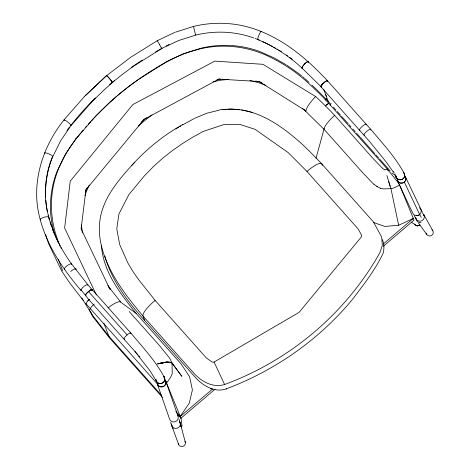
<?xml version="1.0" encoding="UTF-8"?>
<svg xmlns="http://www.w3.org/2000/svg" width="470" height="470" viewBox="0 0 470 470"><rect width="100%" height="100%" fill="white"/><g stroke="black" fill="none" stroke-linecap="round" stroke-linejoin="round"><path stroke-width="0.7" d="M320.94 86.68L322.708 83.942A4.459 1.099 -41.7 0 1 326.444 81.093A4.459 1.099 -41.7 0 1 327.637 81.633M92.267 290.442L92.355 289.837L91.574 289.708L88.554 291.617A4.459 1.099 -41.7 0 0 85.969 295.789M321.733 86.915L321.351 86.985L321.733 86.915C320.088 87.273 321.562 85.111 322.138 84.559M325.863 99.998L326.568 98.383L325.951 99.393A4.465 1.099 -41.7 0 0 325.916 100.087M324.188 128.41L316.069 158.149M382.28 239.577C384.378 243.419 384.166 248.395 383.391 252.625C375.542 269.68 363.633 284.579 352.382 299.513C319.077 339.704 275.056 370.507 226.246 388.86C215.137 392.902 203.639 386.129 196.131 378.256L144.678 320.452L143.027 316.069A505.197 487.525 -20.6 0 1 125.613 294.155C108.376 270.403 92.684 239.947 102.266 210.031C106.99 195.056 116.766 182.507 126.935 170.833A230.241 222.187 -20.6 0 1 134.867 162.215M85.352 192.471L85.969 189.727L87.414 187.277M215.054 389.219L180.956 418.188L166.545 383.091L170.028 378.197A29.657 29.023 -11.6 0 0 170.933 376.564L171.321 375.771A21.485 21.062 -7.9 0 0 172.243 373.468L172.008 363.11M322.708 83.942L321.28 85.71L322.021 84.706M63.944 119.997C41.871 147.568 30.344 184.845 40.22 219.572C47.376 246.298 63.203 269.48 80.905 290.325M385.053 169.929L385.459 169.664A13.019 12.567 -20.6 0 0 387.257 168.953L398.372 182.889A15.457 1.404 49.7 0 1 399.612 185.057L414.029 220.16L383.291 246.274M66.928 130.413L67.639 129.497M67.997 129.044L69.589 127M64.396 119.415L84.077 96.908M131.747 165.358C146.511 149.155 163.613 135.096 182.83 124.491M141.006 122.459L144.09 119.38L146.476 117.811M86.41 303.984A4.459 1.099 -41.7 0 1 87.778 300.947L89.617 299.302M84.154 96.708L106.443 75.629M85.669 95.398L106.455 75.752L131.013 57.046L157.192 40.749L174.863 32.359M87.778 300.947L88.995 299.807L80.834 289.632M138.233 126.031L140.266 124.262M116.695 96.25L108.999 103.124L95.58 116.284L75.923 138.82L65.636 153.837L57.546 170.169A99.023 95.563 -20.6 0 0 52.934 184.522L51.33 193.041L50.507 201.718A99.922 96.426 -20.6 0 0 52.822 227.462L54.925 235.147M154.089 69.202A301.117 290.583 -20.6 0 0 118.798 94.482L115.92 96.92A301.358 290.818 -20.6 0 0 91.585 120.602M212.716 388.896L180.298 416.438L175.821 411.409M383.191 244.047L413.371 218.403L413.112 218.115M117.318 95.715L119.621 93.8A308.49 297.698 -20.6 0 1 139.185 78.931L166.932 61.552L183.47 53.756L201.048 48.222M140.706 123.88L144.713 120.59A277.188 267.101 -21 0 1 151.986 114.921M177.513 128.016L178.653 127.329M179.787 126.636L180.927 125.948M89.829 290.636L91.579 289.708L90.616 290.143M404.329 182.066L419.651 214.537L418.212 215.389L416.432 215.665M214.067 362.053L299.102 312.362L361.289 237.009L361.583 236.087L361.501 235.076L358.181 228.978L306.975 171.456L288.233 152.644L255.134 129.344L239.747 124.403L224.278 124.438L203.316 131.383L192.395 137.393L181.855 143.961L171.867 150.988L162.309 158.543L153.208 166.826L144.601 175.616L128.909 194.586L118.951 213.891L116.772 228.855L119.644 244.424L127.752 262.748L132.922 271.472L138.779 279.82L155.135 300.424L206.383 357.993L212.035 361.988L213.586 362.182A2.285 2.203 -20.6 0 0 214.067 362.053L224.595 384.484C213.409 388.073 202.035 381.934 194.486 373.879L143.027 316.069A17.848 4.412 -40.6 0 1 155.135 300.424M155.476 51.988L162.068 48.281M182.63 124.92L194.322 118.493M399.618 185.062L394.495 187.618A29.117 28.564 -16.4 0 1 392.474 188.382A25.11 24.646 -16.3 0 1 391.745 188.57L383.761 188.922L380.653 188.358M166.251 45.989L167.203 45.461M167.678 45.202L169.112 44.421M91.579 289.708L90.781 290.049M194.927 118.205L206.782 113.258L219.437 110.08M373.251 222.38L384.83 226.422L398.66 225.259L413.371 218.403M216.893 79.841L218.891 79.101L220.324 79.107M175.557 32.142L193.517 26.443A107.383 103.629 -20.6 0 1 261.432 31.613C287.276 42.124 308.69 60.601 327.514 80.799M91.068 289.902L91.961 289.637M163.143 362.576L169.558 362.106L164.641 362.323L157.638 363.915L166.057 362.153L171.139 362.464M157.644 363.915L167.361 362.053L159.447 363.41M160.006 363.263L161.586 362.887M211.471 388.808L210.83 388.884L210.431 388.367M164.623 362.364L167.338 362.112L171.115 362.546M222.234 109.757L226.475 109.392M227.891 109.275C256.585 107.706 281.8 125.86 302.134 144.184A505.168 487.496 -20.6 0 1 321.956 164.095L373.374 221.852L381.675 237.103L382.322 245.164L380.001 252.49A289.667 279.538 -20.6 0 1 224.607 384.507M219.913 109.651L230.723 109.028L239.665 109.733M228.72 79.459L220.994 80.141L214.438 81.51A109.392 105.157 -21.6 0 0 213.116 81.85M255.633 81.087L259.14 81.533L262.377 83.19M249.893 80.593L251.932 80.969M241.733 109.892L252.707 112.53M252.613 81.099L259.258 82.926L266.038 85.452M255.104 38.411L259.211 40.038M411.138 222.222L415.139 224.46M180.274 416.308L189.292 403.154L192.395 389.941L189.61 376.793L180.932 363.715L136.212 313.472L120.114 301.734A16.062 3.971 -40.8 0 0 108.094 307.903M262.53 41.489L269.169 44.679M302.04 68.126L321.339 86.979M269.715 44.961L270.808 45.531M286.054 64.725L273.84 57.775L259.781 51.541A99.434 95.951 -20.6 0 0 201.042 48.21M271.355 45.813L272.612 46.548M273.863 47.276L275.743 48.375M277 49.103L278.252 49.832M279.509 50.566L281.389 51.659M384.848 169.846A6.251 6.028 -20.6 0 1 384.343 169.576L383.849 169.27A14.03 13.536 -20.6 0 1 383.309 168.895L382.733 168.454A22.037 21.262 -20.6 0 1 382.134 167.949L372.557 157.926L334.693 115.409A413.941 399.459 -20.6 0 0 325.316 105.803A416.115 401.556 -20.6 0 0 318.067 98.812L315.611 96.52L262.947 64.314L214.796 61.112L132.922 104.528L70.253 181.15L64.637 228.056L96.409 295.013M376.811 186.355L377.504 186.79M305.87 110.873L259.14 81.533L218.891 79.101L144.09 119.38L85.969 189.727L81.099 228.855L109.974 289.385M286.682 65.089L298.732 73.579A158.525 152.979 -20.6 0 1 301.628 75.893M144.672 320.487C127.734 301.681 111.719 280.843 104.869 256.068M286.418 55.096L287.57 55.912M289.873 57.551L292.17 59.197M391.945 172.931L395.705 175.715L396.075 176.849M373.879 184.205L375.013 185.098A30.368 29.416 -4.8 0 0 376.834 186.332M304.02 109.68L324.047 129.321L361.829 171.738L372.798 183.276A38.622 37.289 -2.2 0 0 373.856 184.222M309.013 82.367L307.192 80.693A158.525 152.979 -20.6 0 0 305.012 78.76M326.192 99.205L325.328 98.306A403.407 389.295 -20.6 0 0 311.91 85.058M327.049 100.104L330.099 103.459M226.34 389.283L226.246 388.86M327.725 81.028L370.777 129.391C382.762 143.597 395.716 157.474 404.488 173.988M320.951 86.78L369.303 141.2L385.541 161.163L393.349 172.061M333.494 107.272L335.921 109.992M337.301 111.543L340.527 115.168M341.449 116.202L348.07 123.639M349.028 124.72L350.949 126.877M352.835 128.992L355.15 131.594M356.536 133.151L359.779 136.793M360.237 137.31L374.807 153.678M375.771 154.753L378.573 157.902M379.49 158.936L390.1 170.857M395.094 176.462L395.993 177.472M129.174 311.522L159.641 345.791L169.012 357.353A33.875 33.158 -33.2 0 1 170.498 359.838L171.873 362.852L181.849 376.335L171.908 362.875L171.985 363.187M130.813 333.735A4.459 1.099 -41.7 0 0 127.1 334.916L88.436 291.476A4.459 1.11 -40 0 0 85.775 295.56M88.995 299.807L137.845 354.686M138.82 355.784L139.796 356.877M86.022 303.779L157.791 384.401M161.369 395.17L108.776 336.091L92.038 314.7L81.804 297.962M89.118 309.237L92.696 316.451L109.434 337.842L162.514 397.467M177.072 413.829L180.956 418.188M134.996 351.542L150.053 370.877L156.175 380.741M120.714 302.016L108.376 286.453M83.39 300.624L69.76 283.005L61.787 271.166L48.575 243.572L45.619 234.489M136.212 313.472C120.273 293.644 103.012 271.672 101.444 245.264M193.517 26.443L195.573 34.939L195.491 34.375M166.045 61.106L166.38 61.429M426.631 234.336L418.582 223.038M107.912 285.402L110.673 289.608M393.455 171.55L394.124 172.631M432.817 230.717L423.793 214.596M414.182 215.665L415.791 218.444M422.542 212.581L405.663 177.355M419.657 214.537L421.214 217.299M159.741 44.844L157.192 40.749M60.847 247.602L61.517 248.83M159.73 44.832L161.175 47.558M388.232 170.904L387.262 168.965L327.467 101.878A417.325 402.725 -20.6 0 0 312.744 87.203L307.198 82.05A163.014 157.309 -20.6 0 0 269.463 56.817C246.656 45.531 219.707 43.075 195.256 50.161A127.887 123.416 -20.6 0 0 167.179 61.582L165.522 62.498A301.117 290.583 -20.6 0 0 154.677 68.843M90.739 312.08L92.038 314.7M394.771 173.812L395.393 175.081M164.588 377.774C155.852 361.23 142.886 347.348 130.895 333.13L87.843 284.767L71.616 263.952A154.83 149.413 -20.6 0 1 48.798 217.122A98.459 95.016 -20.6 0 1 52.64 156.234M397.25 180.327A4.459 4.306 -20.9 0 0 403.648 182.548A4.459 4.306 -20.9 0 0 404.84 175.962A4.459 4.301 -19.2 0 1 403.648 182.548A4.459 4.301 -19.2 0 1 397.244 180.316L399.095 184.234M400.017 186.185L412.619 212.892A4.459 4.265 -29.2 0 0 419.44 214.714A4.459 4.265 -29.2 0 0 419.352 207.746M161.163 47.546L161.48 48.222M53.745 232.403L54.585 234.324M55.143 235.611L58.215 242.661M103.952 323.301L109.434 337.842M321.956 164.101L322.426 165.352M58.251 259.205L62.616 270.767M328.178 101.291L323.695 89.3M325.692 94.658L326.315 96.315M52.446 229.143L53.186 231.123M163.766 376.382A4.459 4.306 -20.6 0 1 162.021 383.238A4.459 4.306 -19.8 0 1 155.94 379.59A4.459 4.306 -20.6 0 0 162.021 383.238A4.459 4.306 -19.8 0 0 163.766 376.388L164.958 379.707M396.897 178.347L398.066 181.708M165.781 381.099L178.054 416.25M157.362 384.061A4.459 4.306 -20.5 0 0 163.513 386.422A4.459 4.306 -20.5 0 0 165.293 380.13A4.459 4.306 -19.8 0 1 163.519 386.422A4.459 4.306 -19.8 0 1 157.362 384.061L169.623 419.181A4.459 4.236 -18.2 0 0 175.757 421.502A4.459 4.236 -18.2 0 0 177.572 415.298M178.718 444.755L171.973 426.208M50.09 222.175L51.588 226.611M386.869 175.527L390.987 188.811L398.66 225.259M179.099 419.452L180.151 422.7M170.669 422.383L171.72 425.632M56.811 237.426C48.674 213.915 49.726 187.283 60.372 164.723A128.134 123.651 -20.6 0 1 71.416 145.201M388.643 181.473L390.106 186.191M180.357 423.64L185.409 442.623M49.056 218.691L49.391 219.854M48.663 217.252L49.015 218.562M48.134 215.189L48.486 216.594M180.956 417.989L181.808 424.516A3.566 3.443 -20.6 0 1 181.596 427.06M302.58 76.681A158.525 152.979 -20.6 0 1 304.466 78.279M47.358 211.723A99.94 96.444 -20.6 0 1 45.743 200.05M45.584 197.424A99.94 96.444 -20.6 0 1 45.584 188.711L46.389 180.022L47.975 171.491A98.771 95.316 -20.6 0 1 52.57 157.109L60.648 140.747L70.923 125.702L92.337 101.344L104.04 89.952L114.733 80.558A308.755 297.957 -20.6 0 1 134.35 65.659L162.132 48.269L178.7 40.485L196.307 34.962A99.34 95.868 -20.6 0 1 253.753 37.953M165.728 381.593A15.498 1.41 49.7 0 1 166.539 383.079M82.561 232.95A81.31 78.044 -22.1 0 1 81.498 224.948M84.958 195.655A79.107 75.923 -22.2 0 1 86.045 192.541L87.261 189.522A109.011 104.798 -21.7 0 1 89.253 184.998M305.847 111.349A16.062 3.789 -47.3 0 1 315.611 96.52M302.551 108.435A144.19 138.685 -21 0 1 303.99 109.71M380.665 188.323A21.08 20.521 -9.1 0 1 377.533 186.749M60.013 246.139A163.213 157.503 -20.6 0 1 56.805 237.432M71.775 144.69A128.134 123.651 -20.6 0 1 75.852 139.149L77.01 137.675A301.358 290.818 -20.6 0 1 83.172 130.149M85.393 127.552A301.358 290.818 -20.6 0 1 86.803 125.931M88.225 124.321A301.358 290.818 -20.6 0 1 90.622 121.66M324.183 128.416A16.062 3.93 -42.5 0 1 334.693 115.403M175.821 129.068A230.241 222.187 -20.6 0 1 176.943 128.363M306.975 171.462A17.848 4.353 -42.7 0 1 321.962 164.095M330.375 105.063A4.459 1.099 -41.7 0 1 331.08 103.447M364.391 135.342A4.459 1.099 -41.7 0 1 366.982 131.171A4.459 1.099 -41.7 0 1 370.689 129.996M359.885 130.272A4.459 1.099 -41.7 0 1 362.47 126.101A4.459 1.099 -41.7 0 1 366.177 124.926M90.886 309.007A4.459 1.099 -41.7 0 1 91.068 307.362A4.459 1.099 -41.7 0 1 94.323 304.155M81.298 290.536A4.459 1.11 -40 0 1 83.96 286.453A4.459 1.11 -40 0 1 87.749 285.361M44.85 153.672A4.459 0.87 22.5 0 1 48.11 153.602A4.459 0.87 22.5 0 1 52.505 156.528M64.343 120.584A4.459 0.617 38.4 0 1 65.365 120.361A4.459 0.617 38.4 0 1 69.971 123.992A4.459 0.617 38.4 0 1 70.2 125.196M75.84 138.403A4.459 0.617 38.4 0 1 75.746 138.621M40.673 219.889A4.459 1.163 -15.6 0 1 44.098 217.252A4.459 1.163 -15.6 0 1 48.645 217.61M64.719 269.269A4.459 1.134 -35.9 0 1 67.557 265.403A4.459 1.134 -35.9 0 1 71.511 264.539M124.515 339.087A4.459 1.099 -41.7 0 1 127.1 334.916M88.436 291.476A4.459 1.11 -40 0 1 92.226 290.389M70.712 271.443A4.459 1.128 -35.9 0 1 74.73 268.952A4.459 1.128 -35.9 0 1 75.981 269.563M106.52 75.699A4.459 0.4 50 0 1 110.08 79.177A4.459 0.4 50 0 1 111.684 82.015M106.39 75.805A4.459 0.417 49.3 0 1 110.015 79.23A4.459 0.417 49.3 0 1 111.631 82.062M257.754 39.574A154.83 149.413 -20.6 0 1 302.022 68.103M258.036 39.697A4.459 0.817 -67.3 0 1 258.847 35.262A4.459 0.817 -67.3 0 1 261.432 31.613M321.292 86.932A4.459 1.087 -43.4 0 1 323.801 82.673A4.459 1.087 -43.4 0 1 327.437 81.41M114.469 80.57A287.793 277.729 -20.6 0 0 111.243 83.296A291.6 281.395 -20.6 0 0 109.61 84.7M131.195 67.656A287.793 277.729 -20.6 0 1 135.806 64.413M136.394 64.014A287.793 277.729 -20.6 0 1 142.269 60.09M71.176 124.967A291.6 281.395 -20.6 0 1 95.357 97.913M179.746 422.636A4.459 4.224 -17.8 0 1 180.738 426.666M173.201 428.57A4.459 4.224 -17.8 0 1 172.055 425.362M421.014 222.592A4.459 4.254 -30.4 0 1 416.115 218.156M423.141 214.772A4.459 4.254 -30.4 0 1 423.999 215.56M179.34 421.337A4.459 4.224 -17.8 0 1 177.266 428.176A4.459 4.224 -17.8 0 1 171.515 423.928M422.601 213.339A4.459 4.254 -30.4 0 1 422.054 220.612A4.459 4.254 -30.4 0 1 415.568 217.305M431.895 229.718A3.584 3.46 -20.6 0 1 431.513 235.493A3.584 3.46 -20.6 0 1 426.184 233.061M185.01 441.33A3.584 3.46 -20.6 0 1 182.9 446.347A3.584 3.46 -20.6 0 1 178.306 443.469M158.179 384.607A4.459 1.099 -41.7 0 1 157.879 383.802M164.177 378.45A4.459 1.099 -41.7 0 1 164.565 378.65M398.025 180.821A4.459 1.099 -41.7 0 1 397.726 180.016M328.747 103.236L325.316 105.803L328.753 103.247M419.863 225.065L417.272 225.935L414.851 224.783L417.272 225.935L419.863 225.065M304.719 63.855A4.459 1.052 -47.4 0 0 302.41 68.309A4.459 1.058 -47 0 1 304.719 63.855A4.459 1.052 -47.4 0 1 308.156 62.398A4.459 1.058 -47 0 0 304.719 63.855M401.932 179.458A4.459 4.306 -20.9 0 0 403.665 172.602A4.459 4.301 -19.2 0 1 401.926 179.458A4.459 4.306 -20.9 0 1 395.846 175.815A4.459 4.301 -19.2 0 0 401.926 179.458"/></g></svg>
